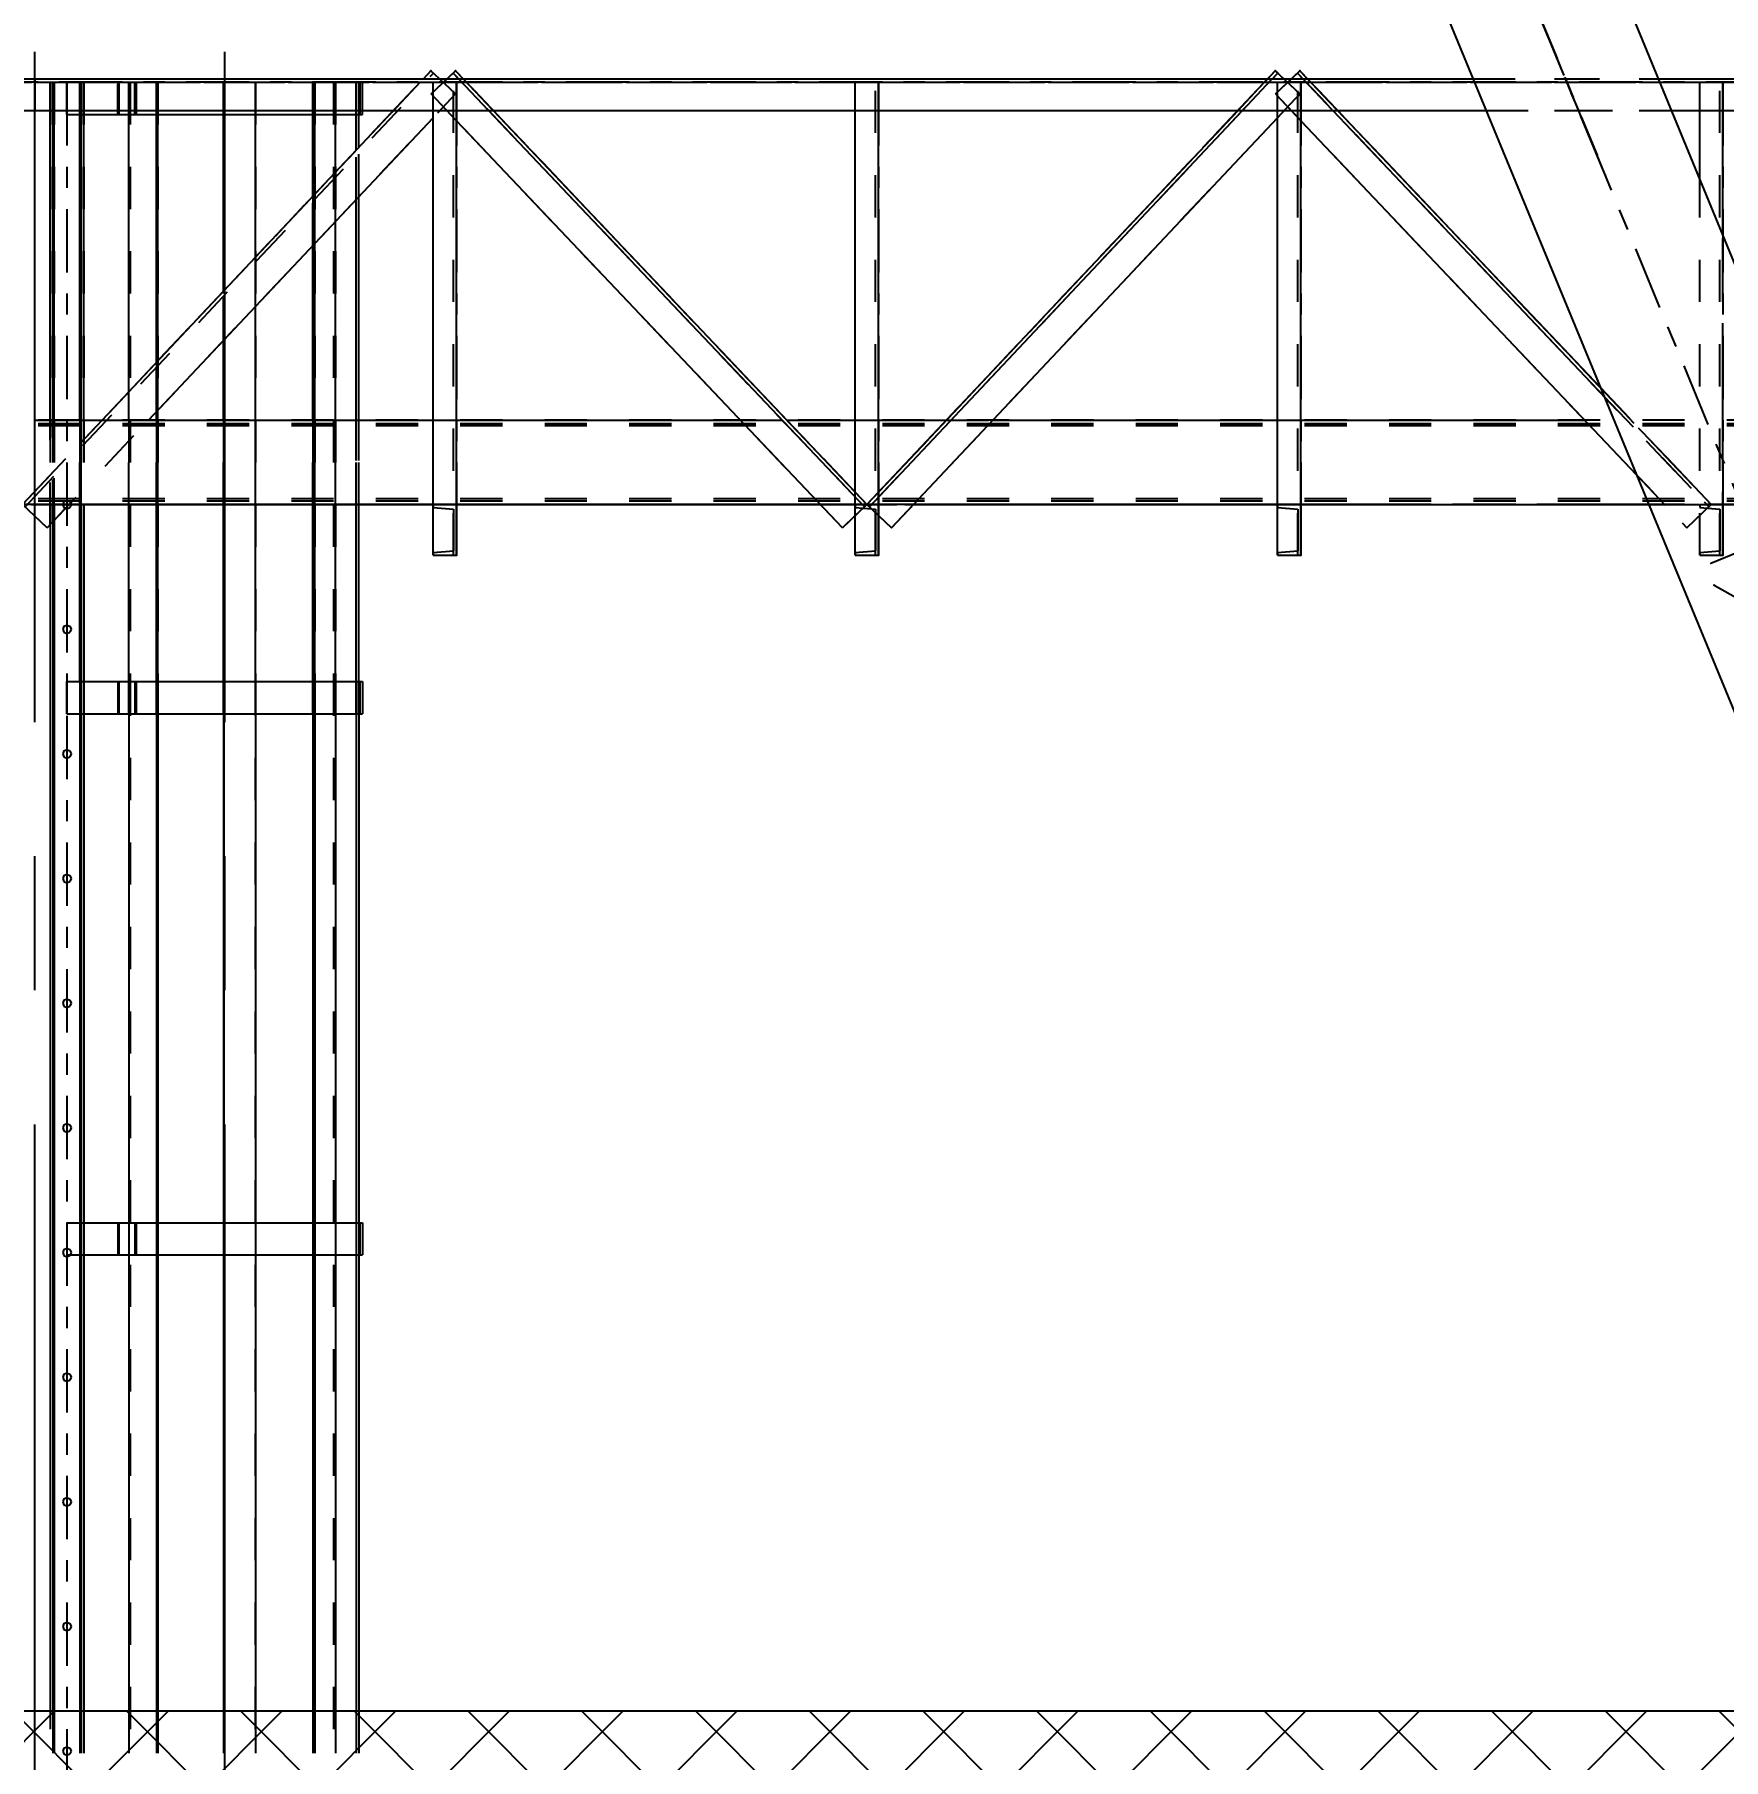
# Model space of a CAD drawing. Header units: millimetres. Extents: x 2368 to 8313, y 7493 to 11698.
# Drawn here: x 5216.6 to 5296.6, y 11214 to 11295.7 of the extents above; entities that cross this region are included whole.
import ezdxf

# ---------------------------------------------------------------- set-up
doc = ezdxf.new("R2010")
doc.units = ezdxf.units.MM
for name, pattern in [('CENTER', [50.8, 31.75, -6.35, 6.35, -6.35]), ('XKITLINE00', [0]), ('XKITLINE02', [4, 2, -2]), ('XKITLINE03', [6, 3, -1, 1, -1])]:
    doc.linetypes.add(name, pattern=pattern)
doc.styles.add('ROMANS', font='romans.shx')
doc.dimstyles.new('MD300', dxfattribs={"dimtxt": 2.5, "dimasz": 2.5, "dimexe": 1, "dimexo": 1, "dimgap": 0.5, "dimtad": 1, "dimdec": 1, "dimlfac": 50, "dimrnd": 0.5, "dimdsep": 46, "dimtxsty": 'ROMANS', "dimcen": 1, "dimclrd": 146, "dimclre": 146, "dimclrt": 30, "dimadec": 1, "dimazin": 2, "dimtfac": 1, "dimtdec": 1, "dimtmove": 0, "dimatfit": 1, "dimfxl": 1, "dimtolj": 1, "dimtzin": 0, "dimlwd": -1, "dimlwe": -1, "dimarcsym": 0})

# ---------------------------------------------------------------- blocks, each defined once
blk = doc.blocks.new('*D28')
at = {"color": 146, "transparency": 16777216}
for p, q in [((4264.129, 11249.201), (4264.129, 10991.038)), ((5216.588, 11054.98), (5216.588, 10991.038)), ((5214.088, 10992.038), (4266.629, 10992.038))]:
    blk.add_line(p, q, dxfattribs=at)
for points in [[(4266.629, 10992.455), (4266.629, 10991.621), (4264.129, 10992.038)], [(5214.088, 10992.455), (5214.088, 10991.621), (5216.588, 10992.038)]]:
    blk.add_solid(points, dxfattribs=at)
at = {"layer": 'Defpoints', "color": 0, "transparency": 16777216}
for p in [(4264.129, 11250.201), (5216.588, 11055.98), (4264.129, 10992.038)]:
    blk.add_point(p, dxfattribs=at)
at = {"color": 30, "transparency": 16777216, "insert": (4740.359, 10993.788), "char_height": 2.5, "attachment_point": 5, "style": 'ROMANS'}
blk.add_mtext('\\A1;47623', dxfattribs=at)
blk = doc.blocks.new('*D29')
at = {"color": 146, "transparency": 16777216}
for p, q in [((6169.047, 11249.197), (6169.047, 10991.038)), ((5216.588, 11053.98), (5216.588, 10991.038)), ((5219.088, 10992.038), (6166.547, 10992.038))]:
    blk.add_line(p, q, dxfattribs=at)
for points in [[(5219.088, 10992.455), (5219.088, 10991.621), (5216.588, 10992.038)], [(6166.547, 10992.455), (6166.547, 10991.621), (6169.047, 10992.038)]]:
    blk.add_solid(points, dxfattribs=at)
at = {"layer": 'Defpoints', "color": 0, "transparency": 16777216}
for p in [(6169.047, 11250.197), (5216.588, 11054.98), (6169.047, 10992.038)]:
    blk.add_point(p, dxfattribs=at)
at = {"color": 30, "transparency": 16777216, "insert": (5692.818, 10993.788), "char_height": 2.5, "attachment_point": 5, "style": 'ROMANS'}
blk.add_mtext('\\A1;47623', dxfattribs=at)
blk = doc.blocks.new('*D36')
at = {"color": 146, "transparency": 16777216}
for p, q in [((3888.588, 11276.272), (3888.588, 10979.265)), ((5216.588, 11054.98), (5216.588, 10979.265)), ((3891.088, 10980.265), (5214.088, 10980.265))]:
    blk.add_line(p, q, dxfattribs=at)
for points in [[(3891.088, 10980.681), (3891.088, 10979.848), (3888.588, 10980.265)], [(5214.088, 10980.681), (5214.088, 10979.848), (5216.588, 10980.265)]]:
    blk.add_solid(points, dxfattribs=at)
at = {"layer": 'Defpoints', "color": 0, "transparency": 16777216}
for p in [(3888.588, 11277.272), (5216.588, 11055.98), (5216.588, 10980.265)]:
    blk.add_point(p, dxfattribs=at)
at = {"color": 30, "transparency": 16777216, "insert": (4552.588, 10982.015), "char_height": 2.5, "attachment_point": 5, "style": 'ROMANS'}
blk.add_mtext('\\A1;66400', dxfattribs=at)
blk = doc.blocks.new('*D37')
at = {"color": 146, "transparency": 16777216}
for p, q in [((6544.584, 11276.27), (6544.584, 10979.265)), ((5216.588, 11053.98), (5216.588, 10979.265)), ((5219.088, 10980.265), (6542.084, 10980.265))]:
    blk.add_line(p, q, dxfattribs=at)
for points in [[(5219.088, 10980.681), (5219.088, 10979.848), (5216.588, 10980.265)], [(6542.084, 10980.681), (6542.084, 10979.848), (6544.584, 10980.265)]]:
    blk.add_solid(points, dxfattribs=at)
at = {"layer": 'Defpoints', "color": 0, "transparency": 16777216}
for p in [(6544.584, 11277.27), (5216.588, 11054.98), (6544.584, 10980.265)]:
    blk.add_point(p, dxfattribs=at)
at = {"color": 30, "transparency": 16777216, "insert": (5880.586, 10982.015), "char_height": 2.5, "attachment_point": 5, "style": 'ROMANS'}
blk.add_mtext('\\A1;66400', dxfattribs=at)
blk = doc.blocks.new('*D38')
at = {"color": 146, "transparency": 16777216}
for p, q in [((3888.584, 11276.27), (3888.584, 10968.162)), ((6544.588, 11276.271), (6544.588, 10968.162)), ((6542.088, 10969.162), (3891.084, 10969.162))]:
    blk.add_line(p, q, dxfattribs=at)
for points in [[(3891.084, 10969.579), (3891.084, 10968.745), (3888.584, 10969.162)], [(6542.088, 10969.579), (6542.088, 10968.745), (6544.588, 10969.162)]]:
    blk.add_solid(points, dxfattribs=at)
at = {"layer": 'Defpoints', "color": 0, "transparency": 16777216}
for p in [(3888.584, 11277.27), (6544.588, 11277.271), (3888.584, 10969.162)]:
    blk.add_point(p, dxfattribs=at)
at = {"color": 30, "transparency": 16777216, "insert": (5216.586, 10970.912), "char_height": 2.5, "attachment_point": 5, "style": 'ROMANS'}
blk.add_mtext('\\A1;132800', dxfattribs=at)

msp = doc.modelspace()

# ---------------------------------------------------------------- hatches: boundary and pattern name
h = msp.add_hatch()
h.set_pattern_fill('ANSI37', color=1, scale=1.2, style=0)
h.set_pattern_definition([(45, (2834.9725, 7335.82), (-2.6940768, 2.6940768), []), (135, (2834.9725, 7335.82), (-2.6940768, -2.6940768), [])])
h.paths.add_polyline_path([(5346.5882, 11056.2805), (5346.5882, 11216.2805), (5086.5882, 11216.2805), (5086.5882, 11056.2805)])

# ---------------------------------------------------------------- linework, layer by layer
at = {"color": 6, "linetype": 'CENTER'}
for p, q in [((5216.5882, 10907.5139), (5216.5882, 11508.9854)), ((5225.5882, 10907.5139), (5225.5882, 11495.735))]:
    msp.add_line(p, q, dxfattribs=at)
at = {"color": 8, "linetype": 'XKITLINE03'}
for p, q in [((5380.5882, 11072.0118), (5216.5882, 11469.2205)), ((5380.5882, 11072.0118), (5216.5882, 11469.2205)), ((5290.9807, 11289.0414), (5231.8031, 11432.37)), ((5285.2717, 11302.8688), (5290.5969, 11289.9711)), ((5290.5659, 11290.0462), (5286.9489, 11298.8065)), ((5290.5969, 11289.9711), (5290.5659, 11290.0462)), ((5297.652, 11271.3115), (5295.9882, 11270.6245)), ((5297.652, 11271.3115), (5295.9882, 11270.6245)), ((5295.9882, 11270.6245), (5295.9882, 11270.6245)), ((5295.9882, 11270.6245), (5295.9882, 11270.6245)), ((5296.1388, 11269.6048), (5298.9983, 11267.9983)), ((5296.1388, 11269.6048), (5298.9983, 11267.9983))]:
    msp.add_line(p, q, dxfattribs=at)
at = {"color": 8, "linetype": 'XKITLINE00'}
for p, q in [((5231.0412, 11444.848), (5297.7313, 11283.3241)), ((5223.5315, 11441.7713), (5316.6324, 11216.2805))]:
    msp.add_line(p, q, dxfattribs=at)
at = {"color": 3, "linetype": 'XKITLINE02'}
for p, q in [((5134.4319, 11293.4162), (5298.7444, 11293.4162)), ((5216.1256, 11273.3065), (5235.473, 11293.8547)), ((5216.5882, 11293.5862), (5298.7445, 11293.5862)), ((5216.5882, 11293.5862), (5216.5882, 11292.0862)), ((5216.5882, 11292.0862), (5216.5882, 11293.5862)), ((5216.5882, 11293.4162), (5298.7445, 11293.4162)), ((5216.5882, 11293.4162), (5216.5882, 11292.0862)), ((5217.3122, 11293.4162), (5218.9122, 11293.4162)), ((5217.3122, 11293.4162), (5217.3122, 11090.4162)), ((5217.3122, 11292.0862), (5217.3122, 11293.4162)), ((5217.3122, 11293.4162), (5218.9122, 11293.4162)), ((5217.3122, 11293.4162), (5217.3122, 11090.4162)), ((5217.4362, 11292.0862), (5217.4362, 11293.4162)), ((5217.4362, 11293.4162), (5217.4362, 11090.4162)), ((5217.4986, 11292.0862), (5217.4986, 11293.4162)), ((5217.4986, 11293.4162), (5217.4986, 11090.4162)), ((5218.1122, 11293.4162), (5232.1122, 11293.4162)), ((5218.1122, 11291.8922), (5218.1122, 11293.4162)), ((5218.1122, 11293.4162), (5218.1122, 11291.8922)), ((5218.1122, 11293.4162), (5218.1122, 11291.8922)), ((5218.7258, 11291.8922), (5218.7258, 11293.4162)), ((5218.7258, 11293.4162), (5218.7258, 11090.4162)), ((5218.7882, 11292.0862), (5218.7882, 11293.4162)), ((5218.7882, 11293.4162), (5218.7882, 11090.4162)), ((5218.9122, 11292.0862), (5218.9122, 11293.4162)), ((5218.9122, 11293.4162), (5218.9122, 11090.4162)), ((5219.7753, 11277.4162), (5235.0004, 11293.5862)), ((5220.5229, 11292.0862), (5220.5229, 11293.4162)), ((5220.5229, 11293.4162), (5220.5229, 11291.8922)), ((5220.5627, 11293.4162), (5220.5627, 11291.8922)), ((5220.5627, 11293.4162), (5220.5627, 11291.8922)), ((5221.0364, 11293.4162), (5222.4193, 11293.4162)), ((5221.0364, 11291.8922), (5221.0364, 11293.4162)), ((5221.0364, 11293.4162), (5221.0364, 11135.3742)), ((5221.0364, 11293.4162), (5222.4193, 11293.4162)), ((5221.0994, 11293.4162), (5221.0994, 11135.3742)), ((5221.0994, 11293.4162), (5221.0994, 11135.3742)), ((5221.3244, 11292.0862), (5221.3244, 11293.4162)), ((5221.3244, 11293.4162), (5221.3244, 11291.8922)), ((5221.3908, 11293.4162), (5221.3908, 11291.8922)), ((5221.3908, 11293.4162), (5221.3908, 11291.8922)), ((5222.3563, 11291.8922), (5222.3563, 11293.4162)), ((5222.3563, 11293.4162), (5222.3563, 11135.3742)), ((5222.4193, 11291.8922), (5222.4193, 11293.4162)), ((5222.4193, 11293.4162), (5222.4193, 11135.3742)), ((5225.5262, 11293.4162), (5227.0489, 11293.4162)), ((5225.5262, 11291.8922), (5225.5262, 11293.4162)), ((5225.5262, 11293.4162), (5225.5262, 11135.3742)), ((5225.5262, 11293.4162), (5227.0489, 11293.4162)), ((5225.548, 11291.8922), (5225.548, 11293.4162)), ((5225.548, 11293.4162), (5225.548, 11135.3742)), ((5227.027, 11293.4162), (5227.027, 11135.3742)), ((5227.027, 11293.4162), (5227.027, 11135.3742)), ((5227.0489, 11291.8922), (5227.0489, 11293.4162)), ((5227.0489, 11293.4162), (5227.0489, 11135.3742)), ((5229.7592, 11293.4162), (5230.8353, 11293.4162)), ((5229.7592, 11291.8922), (5229.7592, 11293.4162)), ((5229.7592, 11293.4162), (5229.7592, 11135.3742)), ((5229.7592, 11293.4162), (5230.8353, 11293.4162)), ((5229.8557, 11291.8922), (5229.8557, 11293.4162)), ((5229.8557, 11293.4162), (5229.8557, 11135.3742)), ((5230.7388, 11293.4162), (5230.7388, 11135.3742)), ((5230.7388, 11293.4162), (5230.7388, 11135.3742)), ((5230.8353, 11291.8922), (5230.8353, 11293.4162)), ((5230.8353, 11293.4162), (5230.8353, 11135.3742)), ((5231.8178, 11293.4162), (5231.9438, 11293.4162)), ((5231.8178, 11263.5102), (5231.8178, 11293.4162)), ((5231.8178, 11291.8922), (5231.8178, 11293.4162)), ((5231.9438, 11263.5102), (5231.9438, 11293.4162)), ((5231.9438, 11291.8922), (5231.9438, 11293.4162)), ((5231.9862, 11293.4162), (5231.9862, 11291.8922)), ((5232.1122, 11292.0862), (5232.1122, 11293.4162)), ((5235.3582, 11292.8657), (5236.118, 11293.5862)), ((5235.3583, 11292.8657), (5236.5192, 11293.9667)), ((5235.4591, 11293.4162), (5236.5591, 11293.4162)), ((5235.4592, 11271.0162), (5235.4591, 11293.4162)), ((5235.4591, 11292.0862), (5235.4591, 11293.4162)), ((5235.4591, 11293.4162), (5236.5591, 11293.4162)), ((5236.5214, 11292.8676), (5235.7582, 11293.5862)), ((5255.893, 11273.3061), (5236.4031, 11293.8566)), ((5236.4031, 11293.8566), (5236.4031, 11293.8566)), ((5236.4192, 11271.0162), (5236.4191, 11293.4162)), ((5236.4191, 11271.0162), (5236.4191, 11293.4162)), ((5256.0091, 11273.4162), (5236.5192, 11293.9667)), ((5238.3026, 11292.0862), (5236.5192, 11293.9667)), ((5236.5592, 11271.0162), (5236.5591, 11293.4162)), ((5236.5591, 11292.0862), (5236.5591, 11293.4162)), ((5238.0821, 11292.0862), (5236.6595, 11293.5862)), ((5236.88, 11293.5862), (5238.3026, 11292.0862)), ((5255.4591, 11292.0862), (5255.4591, 11293.4162)), ((5255.4591, 11293.4162), (5256.5591, 11293.4162)), ((5255.4591, 11293.4162), (5256.5592, 11293.4162)), ((5255.4592, 11271.0162), (5255.4592, 11293.4162)), ((5256.0091, 11273.4162), (5275.3565, 11293.9644)), ((5256.1256, 11273.3065), (5275.473, 11293.8547)), ((5256.4191, 11271.0162), (5256.4191, 11293.4162)), ((5256.4192, 11271.0162), (5256.4192, 11293.4162)), ((5256.5591, 11292.0862), (5256.5591, 11293.4162)), ((5256.5592, 11271.0162), (5256.5592, 11293.4162)), ((5273.588, 11292.0862), (5275.0004, 11293.5862)), ((5273.8078, 11292.0862), (5275.2201, 11293.5862)), ((5275.3565, 11293.9644), (5275.473, 11293.8547)), ((5275.3565, 11293.9644), (5275.3565, 11293.9644)), ((5275.3565, 11293.9644), (5276.5214, 11292.8676)), ((5275.3582, 11292.8657), (5276.118, 11293.5862)), ((5275.3583, 11292.8657), (5276.5192, 11293.9667)), ((5275.4591, 11292.0862), (5275.4591, 11293.4162)), ((5275.4591, 11293.4162), (5276.5591, 11293.4162)), ((5275.4591, 11293.4162), (5276.5592, 11293.4162)), ((5275.4592, 11271.0162), (5275.4592, 11293.4162)), ((5275.473, 11293.8547), (5275.473, 11293.8547)), ((5275.7581, 11293.5862), (5276.5214, 11292.8676)), ((5276.4031, 11293.8566), (5295.893, 11273.3061)), ((5276.4191, 11271.0162), (5276.4191, 11293.4162)), ((5276.4192, 11271.0162), (5276.4192, 11293.4162)), ((5276.5192, 11293.9667), (5296.0091, 11273.4162)), ((5276.5591, 11292.0862), (5276.5591, 11293.4162)), ((5276.5592, 11271.0162), (5276.5592, 11293.4162)), ((5276.6595, 11293.5862), (5278.0821, 11292.0862)), ((5276.88, 11293.5862), (5278.3026, 11292.0862)), ((5284.7143, 11293.5862), (5293.4942, 11293.5862)), ((5295.4591, 11293.4162), (5296.5592, 11293.4162)), ((5295.4591, 11292.0862), (5295.4591, 11293.4162)), ((5295.4591, 11293.4162), (5296.5591, 11293.4162)), ((5295.4592, 11271.0162), (5295.4592, 11293.4162)), ((5296.4191, 11271.0162), (5296.4191, 11293.4162)), ((5296.4192, 11271.0162), (5296.4192, 11293.4162)), ((5296.5591, 11292.0862), (5296.5591, 11293.4162)), ((5296.5592, 11271.0162), (5296.5592, 11293.4162)), ((5221.973, 11277.4162), (5236.5214, 11292.8676)), ((5236.5591, 11291.5995), (5235.3582, 11292.8657)), ((5254.8482, 11272.3152), (5235.3583, 11292.8657)), ((5257.174, 11272.3194), (5276.5214, 11292.8676)), ((5275.3582, 11292.8657), (5276.5591, 11291.5995)), ((5275.3583, 11292.8657), (5294.8482, 11272.3152)), ((5275.4591, 11291.7394), (5276.5214, 11292.8676)), ((5216.5882, 11292.0862), (5298.7445, 11292.0862)), ((5218.1122, 11291.8922), (5220.5029, 11291.8922)), ((5220.5029, 11291.8922), (5220.6116, 11291.8922)), ((5220.5627, 11291.8922), (5223.1116, 11291.8922)), ((5225.545, 11291.8922), (5226.0422, 11291.8922)), ((5229.8429, 11291.8922), (5230.2833, 11291.8922)), ((5230.7685, 11291.8922), (5230.8792, 11291.8922)), ((5285.3336, 11292.0862), (5294.1136, 11292.0862)), ((5231.8178, 11287.8721), (5231.8178, 11290.2061)), ((5231.9438, 11288.0059), (5231.9438, 11290.3399)), ((5230.8353, 11286.8286), (5230.8353, 11289.1626)), ((5295.4591, 11271.0162), (5295.4591, 11288.8273)), ((5229.7592, 11285.6857), (5229.7592, 11288.0197)), ((5229.8557, 11285.7882), (5229.8557, 11288.1222)), ((5296.5591, 11271.0162), (5296.5591, 11286.1631)), ((5227.0489, 11282.8072), (5227.0489, 11285.1412)), ((5225.5262, 11281.1899), (5225.5262, 11283.5239)), ((5225.548, 11281.2132), (5225.548, 11283.5472)), ((5222.4193, 11277.8902), (5222.4193, 11280.2242)), ((5222.3563, 11277.8233), (5222.3563, 11280.1573)), ((5221.0364, 11273.4162), (5221.0364, 11278.7555)), ((5290.7545, 11278.9568), (5296.0091, 11273.4162)), ((5290.9245, 11278.545), (5295.893, 11273.3061)), ((5298.7443, 11277.4162), (5134.4319, 11277.4162)), ((5298.7443, 11277.2462), (5134.4319, 11277.2462)), ((5298.7443, 11277.1398), (5134.4319, 11277.1398)), ((5298.7443, 11277.4162), (5134.432, 11277.4162)), ((5298.7443, 11277.2462), (5134.432, 11277.2462)), ((5298.7443, 11277.1398), (5134.432, 11277.1398)), ((5216.0091, 11273.4162), (5219.7753, 11277.4162)), ((5217.174, 11272.3194), (5221.9729, 11277.4162)), ((5217.3122, 11272.4661), (5217.3122, 11277.4162)), ((5217.4362, 11272.5978), (5217.4362, 11277.4162)), ((5217.4986, 11272.6641), (5217.4986, 11277.4162)), ((5218.7258, 11273.4162), (5218.7258, 11277.4162)), ((5218.7882, 11273.4162), (5218.7882, 11277.4162)), ((5218.9122, 11277.4162), (5218.9122, 11273.4162)), ((5222.3563, 11273.4162), (5222.3563, 11277.4162)), ((5222.4193, 11273.4162), (5222.4193, 11277.4162)), ((5225.5262, 11273.4162), (5225.5262, 11277.4162)), ((5225.548, 11273.4162), (5225.548, 11277.4162)), ((5227.0489, 11273.4162), (5227.0489, 11277.4162)), ((5229.7592, 11273.4162), (5229.7592, 11277.4162)), ((5229.8557, 11273.4162), (5229.8557, 11277.4162)), ((5230.8353, 11273.4162), (5230.8353, 11277.4162)), ((5231.8178, 11273.4162), (5231.8178, 11277.4162)), ((5231.9438, 11273.4162), (5231.9438, 11277.4162)), ((5235.4591, 11277.4162), (5236.5591, 11277.4162)), ((5250.0105, 11277.4162), (5252.2156, 11277.4162)), ((5255.4591, 11277.4162), (5256.5591, 11277.4162)), ((5259.7753, 11277.4162), (5261.9729, 11277.4162)), ((5275.4591, 11277.4162), (5276.5591, 11277.4162)), ((5292.4547, 11274.839), (5294.8482, 11272.3152)), ((5298.7443, 11273.6926), (5134.4319, 11273.6926)), ((5298.7443, 11273.6926), (5134.432, 11273.6926)), ((5255.4591, 11273.7636), (5255.4591, 11273.9961)), ((5256.5591, 11273.7669), (5256.5591, 11274.0003)), ((5298.7443, 11273.5862), (5134.4319, 11273.5862)), ((5298.7443, 11273.4162), (5134.4319, 11273.4162)), ((5298.7443, 11273.5862), (5134.432, 11273.5862)), ((5276.5591, 11273.4162), (5134.432, 11273.4162)), ((5217.174, 11272.3194), (5216.0091, 11273.4162)), ((5217.9707, 11273.5576), (5217.9122, 11273.4162)), ((5217.9707, 11273.5576), (5217.9122, 11273.4162)), ((5217.9122, 11273.4162), (5217.9707, 11273.2748)), ((5217.9122, 11273.4162), (5217.9707, 11273.2748)), ((5217.9707, 11273.5576), (5218.1122, 11273.6162)), ((5217.9707, 11273.5576), (5218.1122, 11273.6162)), ((5217.9707, 11273.2748), (5218.1122, 11273.2162)), ((5217.9707, 11273.2748), (5218.1122, 11273.2162)), ((5218.1122, 11273.6162), (5218.2536, 11273.5576)), ((5218.1122, 11273.6162), (5218.2536, 11273.5576)), ((5218.1122, 11273.2162), (5218.2536, 11273.2748)), ((5218.1122, 11273.2162), (5218.2536, 11273.2748)), ((5218.2536, 11273.5576), (5218.3122, 11273.4162)), ((5218.2536, 11273.5576), (5218.3122, 11273.4162)), ((5218.3122, 11273.4162), (5218.2536, 11273.2748)), ((5218.3122, 11273.4162), (5218.2536, 11273.2748)), ((5235.4591, 11273.4162), (5236.5591, 11273.4162)), ((5235.4591, 11273.4162), (5235.4591, 11273.2802)), ((5235.4591, 11273.4162), (5236.5591, 11273.4162)), ((5235.4591, 11273.4162), (5235.4591, 11273.2802)), ((5235.4591, 11273.2802), (5236.4191, 11273.2034)), ((5235.4591, 11273.2802), (5235.4591, 11273.2802)), ((5235.4591, 11273.2802), (5236.4191, 11273.2034)), ((5236.4191, 11273.2034), (5236.4191, 11271.229)), ((5236.4191, 11273.2034), (5236.4191, 11273.2034)), ((5236.4191, 11273.2034), (5236.4191, 11271.229)), ((5236.5591, 11273.4162), (5236.5591, 11271.0162)), ((5236.5591, 11273.4162), (5236.5591, 11271.0162)), ((5253.804, 11273.4162), (5258.2067, 11273.4162)), ((5254.8482, 11272.3152), (5256.0091, 11273.4162)), ((5255.4591, 11273.4162), (5255.4591, 11273.2802)), ((5255.4591, 11273.4162), (5256.5591, 11273.4162)), ((5255.4591, 11273.4162), (5255.4591, 11273.2802)), ((5255.4591, 11272.8946), (5255.893, 11273.3061)), ((5255.4591, 11273.2802), (5256.4191, 11273.2034)), ((5255.4591, 11273.2802), (5255.4591, 11273.2802)), ((5255.4591, 11273.2802), (5256.4191, 11273.2034)), ((5255.893, 11273.3061), (5255.893, 11273.3061)), ((5256.0091, 11273.4162), (5257.174, 11272.3194)), ((5256.0091, 11273.4162), (5256.0091, 11273.4162)), ((5256.1256, 11273.3065), (5256.5591, 11272.8983)), ((5256.4191, 11273.2034), (5256.4191, 11271.229)), ((5256.4191, 11273.2034), (5256.4191, 11273.2034)), ((5256.4191, 11273.2034), (5256.4191, 11271.229)), ((5256.5591, 11273.4162), (5256.5591, 11271.0162)), ((5256.5591, 11273.4162), (5256.5591, 11271.0162)), ((5275.4591, 11273.4162), (5276.5591, 11273.4162)), ((5275.4591, 11273.4162), (5275.4591, 11273.2802)), ((5275.4591, 11273.4162), (5276.5591, 11273.4162)), ((5275.4591, 11273.4162), (5275.4591, 11273.2802)), ((5275.4591, 11273.2802), (5276.4191, 11273.2034)), ((5275.4591, 11273.2802), (5275.4591, 11273.2802)), ((5275.4591, 11273.2802), (5276.4191, 11273.2034)), ((5276.4191, 11273.2034), (5276.4191, 11271.229)), ((5276.4191, 11273.2034), (5276.4191, 11273.2034)), ((5276.4191, 11273.2034), (5276.4191, 11271.229)), ((5276.5591, 11273.4162), (5276.5591, 11271.0162)), ((5276.5591, 11273.4162), (5276.5591, 11271.0162)), ((5293.0421, 11273.4162), (5298.7443, 11273.4162)), ((5294.8482, 11272.3152), (5296.0091, 11273.4162)), ((5294.8482, 11272.3152), (5296.0091, 11273.4162)), ((5295.4591, 11273.4162), (5295.4591, 11273.2802)), ((5295.4591, 11273.4162), (5296.5591, 11273.4162)), ((5295.4591, 11273.4162), (5295.4591, 11273.2802)), ((5295.4591, 11273.2802), (5296.4191, 11273.2034)), ((5295.4591, 11273.2802), (5295.4591, 11273.2802)), ((5295.4591, 11273.2802), (5296.4191, 11273.2034)), ((5296.4191, 11273.2034), (5296.4191, 11271.229)), ((5296.4191, 11273.2034), (5296.4191, 11273.2034)), ((5296.4191, 11273.2034), (5296.4191, 11271.229)), ((5296.5591, 11273.4162), (5296.5591, 11271.0162)), ((5296.5591, 11273.4162), (5296.5591, 11271.0162)), ((5235.4591, 11271.1522), (5236.4191, 11271.229)), ((5235.4591, 11271.1522), (5236.4191, 11271.229)), ((5236.4191, 11271.229), (5236.4191, 11271.229)), ((5255.4591, 11271.1522), (5256.4191, 11271.229)), ((5255.4591, 11271.1522), (5256.4191, 11271.229)), ((5256.4191, 11271.229), (5256.4191, 11271.229)), ((5275.4591, 11271.1522), (5276.4191, 11271.229)), ((5275.4591, 11271.1522), (5276.4191, 11271.229)), ((5276.4191, 11271.229), (5276.4191, 11271.229)), ((5295.4591, 11271.1522), (5296.4191, 11271.229)), ((5295.4591, 11271.1522), (5296.4191, 11271.229)), ((5296.4191, 11271.229), (5296.4191, 11271.229)), ((5235.4591, 11271.1522), (5235.4591, 11271.0162)), ((5235.4591, 11271.1522), (5235.4591, 11271.1522)), ((5235.4591, 11271.1522), (5235.4591, 11271.0162)), ((5235.4591, 11271.0162), (5236.5592, 11271.0162)), ((5235.4591, 11271.0162), (5236.5591, 11271.0162)), ((5255.4591, 11271.1522), (5255.4591, 11271.0162)), ((5255.4591, 11271.1522), (5255.4591, 11271.1522)), ((5255.4591, 11271.1522), (5255.4591, 11271.0162)), ((5255.4591, 11271.0162), (5256.5592, 11271.0162)), ((5255.4591, 11271.0162), (5256.5591, 11271.0162)), ((5275.4591, 11271.1522), (5275.4591, 11271.0162)), ((5275.4591, 11271.1522), (5275.4591, 11271.1522)), ((5275.4591, 11271.1522), (5275.4591, 11271.0162)), ((5275.4591, 11271.0162), (5276.5592, 11271.0162)), ((5275.4591, 11271.0162), (5276.5591, 11271.0162)), ((5295.4591, 11271.1522), (5295.4591, 11271.0162)), ((5295.4591, 11271.1522), (5295.4591, 11271.1522)), ((5295.4591, 11271.1522), (5295.4591, 11271.0162)), ((5295.4591, 11271.0162), (5296.5592, 11271.0162)), ((5295.4591, 11271.0162), (5296.5591, 11271.0162)), ((5295.4591, 11271.0162), (5296.5591, 11271.0162)), ((5217.9707, 11267.6544), (5217.9122, 11267.513)), ((5217.9707, 11267.6544), (5217.9122, 11267.513)), ((5217.9122, 11267.513), (5217.9707, 11267.3716)), ((5217.9122, 11267.513), (5217.9707, 11267.3716)), ((5217.9707, 11267.6544), (5218.1122, 11267.713)), ((5217.9707, 11267.6544), (5218.1122, 11267.713)), ((5217.9707, 11267.3716), (5218.1122, 11267.313)), ((5217.9707, 11267.3716), (5218.1122, 11267.313)), ((5218.1122, 11267.713), (5218.2536, 11267.6544)), ((5218.1122, 11267.713), (5218.2536, 11267.6544)), ((5218.1122, 11267.313), (5218.2536, 11267.3716)), ((5218.1122, 11267.313), (5218.2536, 11267.3716)), ((5218.2536, 11267.6544), (5218.3122, 11267.513)), ((5218.2536, 11267.6544), (5218.3122, 11267.513)), ((5218.3122, 11267.513), (5218.2536, 11267.3716)), ((5218.3122, 11267.513), (5218.2536, 11267.3716)), ((5218.1122, 11265.0342), (5218.9122, 11265.0342)), ((5218.1122, 11265.0342), (5218.1122, 11263.5102)), ((5218.1122, 11265.0342), (5218.1122, 11263.5102)), ((5218.7258, 11265.0342), (5218.7258, 11263.5102)), ((5220.5229, 11265.0342), (5220.5229, 11265.0342)), ((5220.5229, 11265.0342), (5220.5627, 11265.0342)), ((5220.5229, 11265.0342), (5220.5393, 11265.0342)), ((5220.5229, 11265.0342), (5220.5229, 11263.5102)), ((5220.5627, 11265.0342), (5220.6116, 11265.0342)), ((5220.5627, 11265.0342), (5220.5627, 11263.5102)), ((5220.5627, 11265.0342), (5220.5627, 11263.5102)), ((5221.0364, 11263.5102), (5221.0364, 11265.0342)), ((5221.3077, 11265.0342), (5221.3077, 11265.0342)), ((5221.3077, 11265.0342), (5221.3244, 11265.0342)), ((5221.3077, 11265.0342), (5221.3417, 11265.0342)), ((5221.3244, 11265.0342), (5221.3417, 11265.0342)), ((5221.3244, 11265.0342), (5221.3244, 11263.5102)), ((5221.3726, 11265.0342), (5221.3908, 11265.0342)), ((5221.3908, 11265.0342), (5221.4095, 11265.0342)), ((5221.3908, 11265.0342), (5221.3908, 11263.5102)), ((5221.3908, 11265.0342), (5221.3908, 11263.5102)), ((5222.3563, 11263.5102), (5222.3563, 11265.0342)), ((5222.4193, 11263.5102), (5222.4193, 11265.0342)), ((5224.0764, 11265.0342), (5224.0951, 11265.0342)), ((5225.0674, 11265.0342), (5225.0682, 11265.0342)), ((5225.5262, 11263.5102), (5225.5262, 11265.0342)), ((5225.548, 11263.5102), (5225.548, 11265.0342)), ((5227.0489, 11263.5102), (5227.0489, 11265.0342)), ((5229.7592, 11263.5102), (5229.7592, 11265.0342)), ((5229.8557, 11263.5102), (5229.8557, 11265.0342)), ((5230.8353, 11263.5102), (5230.8353, 11265.0342)), ((5231.8178, 11265.0342), (5231.8178, 11263.5102)), ((5231.9438, 11265.0342), (5231.9438, 11263.5102)), ((5231.9862, 11265.0342), (5231.9862, 11263.5102)), ((5218.1122, 11263.5102), (5218.9122, 11263.5102)), ((5220.5029, 11263.5102), (5220.6116, 11263.5102)), ((5220.6116, 11263.5102), (5222.2508, 11263.5102)), ((5224.0951, 11263.5102), (5225.548, 11263.5102)), ((5225.548, 11263.5102), (5226.0422, 11263.5102)), ((5229.8557, 11263.5102), (5230.2833, 11263.5102)), ((5230.7685, 11263.5102), (5230.8792, 11263.5102)), ((5217.9707, 11261.7512), (5217.9122, 11261.6098)), ((5217.9707, 11261.7512), (5217.9122, 11261.6098)), ((5217.9122, 11261.6098), (5217.9707, 11261.4683)), ((5217.9122, 11261.6098), (5217.9707, 11261.4683)), ((5217.9707, 11261.7512), (5218.1122, 11261.8098)), ((5217.9707, 11261.7512), (5218.1122, 11261.8098)), ((5217.9707, 11261.4683), (5218.1122, 11261.4098)), ((5217.9707, 11261.4683), (5218.1122, 11261.4098)), ((5218.1122, 11261.8098), (5218.2536, 11261.7512)), ((5218.1122, 11261.8098), (5218.2536, 11261.7512)), ((5218.1122, 11261.4098), (5218.2536, 11261.4683)), ((5218.1122, 11261.4098), (5218.2536, 11261.4683)), ((5218.2536, 11261.7512), (5218.3122, 11261.6098)), ((5218.2536, 11261.7512), (5218.3122, 11261.6098)), ((5218.3122, 11261.6098), (5218.2536, 11261.4683)), ((5218.3122, 11261.6098), (5218.2536, 11261.4683)), ((5217.9707, 11255.848), (5217.9122, 11255.7065)), ((5217.9707, 11255.848), (5217.9122, 11255.7065)), ((5217.9122, 11255.7065), (5217.9707, 11255.5651)), ((5217.9122, 11255.7065), (5217.9707, 11255.5651)), ((5217.9707, 11255.848), (5218.1122, 11255.9065)), ((5217.9707, 11255.848), (5218.1122, 11255.9065)), ((5218.1122, 11255.9065), (5218.2536, 11255.848)), ((5218.1122, 11255.9065), (5218.2536, 11255.848)), ((5218.2536, 11255.848), (5218.3122, 11255.7065)), ((5218.2536, 11255.848), (5218.3122, 11255.7065)), ((5218.3122, 11255.7065), (5218.2536, 11255.5651)), ((5218.3122, 11255.7065), (5218.2536, 11255.5651)), ((5217.9707, 11255.5651), (5218.1122, 11255.5065)), ((5217.9707, 11255.5651), (5218.1122, 11255.5065)), ((5218.1122, 11255.5065), (5218.2536, 11255.5651)), ((5218.1122, 11255.5065), (5218.2536, 11255.5651)), ((5217.9707, 11249.9447), (5218.1122, 11250.0033)), ((5217.9707, 11249.9447), (5218.1122, 11250.0033)), ((5218.1122, 11250.0033), (5218.2536, 11249.9447)), ((5218.1122, 11250.0033), (5218.2536, 11249.9447)), ((5217.9707, 11249.9447), (5217.9122, 11249.8033)), ((5217.9707, 11249.9447), (5217.9122, 11249.8033)), ((5217.9122, 11249.8033), (5217.9707, 11249.6619)), ((5217.9122, 11249.8033), (5217.9707, 11249.6619)), ((5217.9707, 11249.6619), (5218.1122, 11249.6033)), ((5217.9707, 11249.6619), (5218.1122, 11249.6033)), ((5218.1122, 11249.6033), (5218.2536, 11249.6619)), ((5218.1122, 11249.6033), (5218.2536, 11249.6619)), ((5218.2536, 11249.9447), (5218.3122, 11249.8033)), ((5218.2536, 11249.9447), (5218.3122, 11249.8033)), ((5218.3122, 11249.8033), (5218.2536, 11249.6619)), ((5218.3122, 11249.8033), (5218.2536, 11249.6619)), ((5217.9707, 11244.0415), (5217.9122, 11243.9001)), ((5217.9707, 11244.0415), (5217.9122, 11243.9001)), ((5217.9122, 11243.9001), (5217.9707, 11243.7587)), ((5217.9122, 11243.9001), (5217.9707, 11243.7587)), ((5217.9707, 11244.0415), (5218.1122, 11244.1001)), ((5217.9707, 11244.0415), (5218.1122, 11244.1001)), ((5217.9707, 11243.7587), (5218.1122, 11243.7001)), ((5217.9707, 11243.7587), (5218.1122, 11243.7001)), ((5218.1122, 11244.1001), (5218.2536, 11244.0415)), ((5218.1122, 11244.1001), (5218.2536, 11244.0415)), ((5218.1122, 11243.7001), (5218.2536, 11243.7587)), ((5218.1122, 11243.7001), (5218.2536, 11243.7587)), ((5218.2536, 11244.0415), (5218.3122, 11243.9001)), ((5218.2536, 11244.0415), (5218.3122, 11243.9001)), ((5218.3122, 11243.9001), (5218.2536, 11243.7587)), ((5218.3122, 11243.9001), (5218.2536, 11243.7587)), ((5218.1122, 11239.407), (5218.9122, 11239.407)), ((5218.1122, 11239.407), (5218.1122, 11237.883)), ((5218.1122, 11239.407), (5218.1122, 11237.883)), ((5218.7258, 11239.407), (5218.7258, 11237.883)), ((5220.5229, 11239.407), (5220.5229, 11239.407)), ((5220.5229, 11239.407), (5220.5627, 11239.407)), ((5220.5229, 11239.407), (5220.5393, 11239.407)), ((5220.5229, 11239.407), (5220.5229, 11237.883)), ((5220.5627, 11239.407), (5220.6116, 11239.407)), ((5220.5627, 11239.407), (5220.5627, 11237.883)), ((5220.5627, 11239.407), (5220.5627, 11237.883)), ((5221.0364, 11239.407), (5221.0364, 11237.883)), ((5221.3077, 11239.407), (5221.3077, 11239.407)), ((5221.3077, 11239.407), (5221.3244, 11239.407)), ((5221.3077, 11239.407), (5221.3417, 11239.407)), ((5221.3244, 11239.407), (5221.3417, 11239.407)), ((5221.3244, 11239.407), (5221.3244, 11237.883)), ((5221.3726, 11239.407), (5221.3908, 11239.407)), ((5221.3908, 11239.407), (5221.4095, 11239.407)), ((5221.3908, 11239.407), (5221.3908, 11237.883)), ((5221.3908, 11239.407), (5221.3908, 11237.883)), ((5222.3563, 11239.407), (5222.3563, 11237.883)), ((5222.4193, 11239.407), (5222.4193, 11237.883)), ((5224.0764, 11239.407), (5224.0951, 11239.407)), ((5225.0674, 11239.407), (5225.0682, 11239.407)), ((5225.5262, 11239.407), (5225.5262, 11237.883)), ((5225.548, 11239.407), (5225.548, 11237.883)), ((5227.0489, 11239.407), (5227.0489, 11237.883)), ((5229.7592, 11239.407), (5229.7592, 11237.883)), ((5229.8557, 11239.407), (5229.8557, 11237.883)), ((5230.8353, 11239.407), (5230.8353, 11237.883)), ((5231.8178, 11239.407), (5231.8178, 11237.883)), ((5231.9438, 11239.407), (5231.9438, 11237.883)), ((5231.9862, 11239.407), (5231.9862, 11237.883)), ((5217.9707, 11238.1383), (5217.9122, 11237.9969)), ((5217.9707, 11238.1383), (5217.9122, 11237.9969)), ((5217.9122, 11237.9969), (5217.9707, 11237.8554)), ((5217.9122, 11237.9969), (5217.9707, 11237.8554)), ((5217.9707, 11238.1383), (5218.1122, 11238.1969)), ((5217.9707, 11238.1383), (5218.1122, 11238.1969)), ((5217.9707, 11237.8554), (5218.1122, 11237.7969)), ((5217.9707, 11237.8554), (5218.1122, 11237.7969)), ((5218.1122, 11238.1969), (5218.2536, 11238.1383)), ((5218.1122, 11238.1969), (5218.2536, 11238.1383)), ((5218.1122, 11237.883), (5218.9122, 11237.883)), ((5218.1122, 11237.7969), (5218.2536, 11237.8554)), ((5218.1122, 11237.7969), (5218.2536, 11237.8554)), ((5218.2536, 11238.1383), (5218.3122, 11237.9969)), ((5218.2536, 11238.1383), (5218.3122, 11237.9969)), ((5218.3122, 11237.9969), (5218.2536, 11237.8554)), ((5218.3122, 11237.9969), (5218.2536, 11237.8554)), ((5220.5029, 11237.883), (5220.6116, 11237.883)), ((5220.6116, 11237.883), (5222.2508, 11237.883)), ((5224.0951, 11237.883), (5225.548, 11237.883)), ((5225.548, 11237.883), (5226.0422, 11237.883)), ((5229.8557, 11237.883), (5230.2833, 11237.883)), ((5230.7685, 11237.883), (5230.8792, 11237.883)), ((5217.9707, 11232.235), (5217.9122, 11232.0936)), ((5217.9707, 11232.235), (5217.9122, 11232.0936)), ((5217.9122, 11232.0936), (5217.9707, 11231.9522)), ((5217.9122, 11232.0936), (5217.9707, 11231.9522)), ((5217.9707, 11232.235), (5218.1122, 11232.2936)), ((5217.9707, 11232.235), (5218.1122, 11232.2936)), ((5218.1122, 11232.2936), (5218.2536, 11232.235)), ((5218.1122, 11232.2936), (5218.2536, 11232.235)), ((5218.2536, 11232.235), (5218.3122, 11232.0936)), ((5218.2536, 11232.235), (5218.3122, 11232.0936)), ((5218.3122, 11232.0936), (5218.2536, 11231.9522)), ((5218.3122, 11232.0936), (5218.2536, 11231.9522)), ((5217.9707, 11231.9522), (5218.1122, 11231.8936)), ((5217.9707, 11231.9522), (5218.1122, 11231.8936)), ((5218.1122, 11231.8936), (5218.2536, 11231.9522)), ((5218.1122, 11231.8936), (5218.2536, 11231.9522)), ((5217.9707, 11226.3318), (5217.9122, 11226.1904)), ((5217.9707, 11226.3318), (5217.9122, 11226.1904)), ((5217.9707, 11226.3318), (5218.1122, 11226.3904)), ((5217.9707, 11226.3318), (5218.1122, 11226.3904)), ((5218.1122, 11226.3904), (5218.2536, 11226.3318)), ((5218.1122, 11226.3904), (5218.2536, 11226.3318)), ((5218.2536, 11226.3318), (5218.3122, 11226.1904)), ((5218.2536, 11226.3318), (5218.3122, 11226.1904)), ((5217.9122, 11226.1904), (5217.9707, 11226.049)), ((5217.9122, 11226.1904), (5217.9707, 11226.049)), ((5217.9707, 11226.049), (5218.1122, 11225.9904)), ((5217.9707, 11226.049), (5218.1122, 11225.9904)), ((5218.1122, 11225.9904), (5218.2536, 11226.049)), ((5218.1122, 11225.9904), (5218.2536, 11226.049)), ((5218.3122, 11226.1904), (5218.2536, 11226.049)), ((5218.3122, 11226.1904), (5218.2536, 11226.049)), ((5217.9707, 11220.4286), (5217.9122, 11220.2872)), ((5217.9707, 11220.4286), (5217.9122, 11220.2872)), ((5217.9122, 11220.2872), (5217.9707, 11220.1457)), ((5217.9122, 11220.2872), (5217.9707, 11220.1457)), ((5217.9707, 11220.4286), (5218.1122, 11220.4872)), ((5217.9707, 11220.4286), (5218.1122, 11220.4872)), ((5217.9707, 11220.1457), (5218.1122, 11220.0872)), ((5217.9707, 11220.1457), (5218.1122, 11220.0872)), ((5218.1122, 11220.4872), (5218.2536, 11220.4286)), ((5218.1122, 11220.4872), (5218.2536, 11220.4286)), ((5218.1122, 11220.0872), (5218.2536, 11220.1457)), ((5218.1122, 11220.0872), (5218.2536, 11220.1457)), ((5218.2536, 11220.4286), (5218.3122, 11220.2872)), ((5218.2536, 11220.4286), (5218.3122, 11220.2872)), ((5218.3122, 11220.2872), (5218.2536, 11220.1457)), ((5218.3122, 11220.2872), (5218.2536, 11220.1457)), ((5217.4362, 11216.2805), (5217.4362, 11090.4162)), ((5217.4986, 11216.2805), (5217.4986, 11090.4162)), ((5218.7258, 11216.2805), (5218.7258, 11090.4162)), ((5218.7882, 11216.2805), (5218.7882, 11090.4162)), ((5218.9122, 11216.2805), (5218.9122, 11090.4162)), ((5221.0364, 11216.2805), (5221.0364, 11135.3742)), ((5222.3563, 11216.2805), (5222.3563, 11135.3742)), ((5222.4193, 11216.2805), (5222.4193, 11135.3742)), ((5225.5262, 11216.2805), (5225.5262, 11135.3742)), ((5225.548, 11216.2805), (5225.548, 11135.3742)), ((5227.0489, 11216.2805), (5227.0489, 11135.3742)), ((5229.7592, 11216.2805), (5229.7592, 11135.3742)), ((5229.8557, 11216.2805), (5229.8557, 11135.3742)), ((5230.8353, 11216.2805), (5230.8353, 11135.3742)), ((5231.8178, 11216.2805), (5231.8178, 11135.3742)), ((5231.9438, 11216.2805), (5231.9438, 11135.3742)), ((5217.9707, 11214.5254), (5217.9122, 11214.3839)), ((5217.9707, 11214.5254), (5217.9122, 11214.3839)), ((5217.9122, 11214.3839), (5217.9707, 11214.2425)), ((5217.9122, 11214.3839), (5217.9707, 11214.2425)), ((5217.9707, 11214.5254), (5218.1122, 11214.5839)), ((5217.9707, 11214.5254), (5218.1122, 11214.5839)), ((5217.9707, 11214.2425), (5218.1122, 11214.1839)), ((5217.9707, 11214.2425), (5218.1122, 11214.1839)), ((5218.1122, 11214.5839), (5218.2536, 11214.5254)), ((5218.1122, 11214.5839), (5218.2536, 11214.5254)), ((5218.1122, 11214.1839), (5218.2536, 11214.2425)), ((5218.1122, 11214.1839), (5218.2536, 11214.2425)), ((5218.2536, 11214.5254), (5218.3122, 11214.3839)), ((5218.2536, 11214.5254), (5218.3122, 11214.3839)), ((5218.3122, 11214.3839), (5218.2536, 11214.2425)), ((5218.3122, 11214.3839), (5218.2536, 11214.2425))]:
    msp.add_line(p, q, dxfattribs=at)
at = {"color": 1, "linetype": 'XKITLINE03'}
for p, q in [((5298.7444, 11293.4162), (5134.4319, 11293.4162)), ((5216.0091, 11273.4162), (5235.3565, 11293.9644)), ((5298.7445, 11293.4162), (5216.5882, 11293.4162)), ((5218.1122, 11293.4162), (5218.1122, 11090.4162)), ((5236.5192, 11293.9667), (5256.0091, 11273.4162)), ((5256.0091, 11273.4162), (5236.5192, 11293.9667)), ((5236.5591, 11293.4162), (5236.5591, 11271.0162)), ((5236.5591, 11271.0162), (5236.5591, 11293.4162)), ((5275.3565, 11293.9644), (5256.0091, 11273.4162)), ((5256.0091, 11273.4162), (5275.3565, 11293.9644)), ((5256.5591, 11271.0162), (5256.5591, 11293.4162)), ((5256.5591, 11293.4162), (5256.5591, 11271.0162)), ((5296.0091, 11273.4162), (5276.5192, 11293.9667)), ((5276.5192, 11293.9667), (5296.0091, 11273.4162)), ((5276.5591, 11271.0162), (5276.5591, 11293.4162)), ((5276.5591, 11293.4162), (5276.5591, 11271.0162)), ((5296.5591, 11293.4162), (5296.5591, 11271.0162)), ((5296.5591, 11271.0162), (5296.5591, 11293.4162)), ((5134.4319, 11273.4162), (5298.7443, 11273.4162)), ((5298.7443, 11273.4162), (5134.432, 11273.4162)), ((5236.5591, 11273.4162), (5236.5591, 11273.4162)), ((5256.5591, 11273.4162), (5256.5591, 11273.4162)), ((5276.5591, 11273.4162), (5276.5591, 11273.4162)), ((5296.5591, 11273.4162), (5296.5591, 11273.4162))]:
    msp.add_line(p, q, dxfattribs=at)
at = {"color": 7, "linetype": 'XKITLINE00'}
for p, q in [((5148.462, 11293.5862), (5284.7143, 11293.5862)), ((5235.0004, 11293.5862), (5235.3565, 11293.9644)), ((5235.7582, 11293.5862), (5235.3565, 11293.9644)), ((5236.118, 11293.5862), (5236.5192, 11293.9667)), ((5236.6595, 11293.5862), (5236.4031, 11293.8566)), ((5236.88, 11293.5862), (5236.5192, 11293.9667)), ((5275.0004, 11293.5862), (5275.3565, 11293.9644)), ((5275.2201, 11293.5862), (5275.473, 11293.8547)), ((5275.3565, 11293.9644), (5275.7581, 11293.5862)), ((5276.118, 11293.5862), (5276.5192, 11293.9667)), ((5276.4031, 11293.8566), (5276.6595, 11293.5862)), ((5276.5192, 11293.9667), (5276.88, 11293.5862)), ((5293.4942, 11293.5862), (5298.7444, 11293.5862)), ((5147.8427, 11292.0862), (5285.3336, 11292.0862)), ((5217.3122, 11277.4162), (5217.3122, 11292.0862)), ((5217.4362, 11277.4162), (5217.4362, 11292.0862)), ((5217.4986, 11277.4162), (5217.4986, 11292.0862)), ((5218.1122, 11291.8922), (5218.1122, 11292.0862)), ((5218.1122, 11291.8922), (5218.739, 11291.8922)), ((5218.7258, 11277.4162), (5218.7258, 11291.8922)), ((5218.7882, 11277.4162), (5218.7882, 11292.0862)), ((5218.9122, 11277.4162), (5218.9122, 11292.0862)), ((5218.9122, 11291.8922), (5232.1122, 11291.8922)), ((5219.7753, 11277.4162), (5233.5881, 11292.0862)), ((5220.5229, 11291.8922), (5220.5229, 11292.0862)), ((5221.0364, 11278.7555), (5221.0364, 11291.8922)), ((5221.3244, 11291.8922), (5221.3244, 11292.0862)), ((5221.9729, 11277.4162), (5235.4591, 11291.7394)), ((5222.3563, 11280.1573), (5222.3563, 11291.8922)), ((5222.4193, 11280.2242), (5222.4193, 11291.8922)), ((5225.5262, 11283.5239), (5225.5262, 11291.8922)), ((5225.548, 11283.5472), (5225.548, 11291.8922)), ((5227.0489, 11285.1412), (5227.0489, 11291.8922)), ((5229.7592, 11288.0197), (5229.7592, 11291.8922)), ((5229.8557, 11288.1222), (5229.8557, 11291.8922)), ((5230.8353, 11289.1626), (5230.8353, 11291.8922)), ((5231.8178, 11290.2061), (5231.8178, 11291.8922)), ((5231.9438, 11290.3399), (5231.9438, 11291.8922)), ((5232.1122, 11291.8922), (5232.1122, 11292.0862)), ((5235.4591, 11271.0162), (5235.4591, 11292.0862)), ((5236.5591, 11271.0162), (5236.5591, 11292.0862)), ((5255.893, 11273.3061), (5238.0821, 11292.0862)), ((5238.3026, 11292.0862), (5256.0091, 11273.4162)), ((5255.4591, 11273.9961), (5255.4591, 11292.0862)), ((5256.0091, 11273.4162), (5273.588, 11292.0862)), ((5256.1256, 11273.3065), (5273.8078, 11292.0862)), ((5256.5591, 11274.0003), (5256.5591, 11292.0862)), ((5257.174, 11272.3194), (5275.4591, 11291.7394)), ((5275.4591, 11271.0162), (5275.4591, 11292.0862)), ((5276.5591, 11271.0162), (5276.5591, 11292.0862)), ((5278.0821, 11292.0862), (5290.9245, 11278.545)), ((5278.3026, 11292.0862), (5290.7545, 11278.9568)), ((5294.1136, 11292.0862), (5298.7444, 11292.0862)), ((5295.4591, 11288.8273), (5295.4591, 11292.0862)), ((5296.5591, 11286.1631), (5296.5591, 11292.0862)), ((5254.8482, 11272.3152), (5236.5591, 11291.5995)), ((5276.5591, 11291.5995), (5292.4547, 11274.839)), ((5231.8178, 11277.4162), (5231.8178, 11287.8721)), ((5231.9438, 11277.4162), (5231.9438, 11288.0059)), ((5230.8353, 11277.4162), (5230.8353, 11286.8286)), ((5229.7592, 11277.4162), (5229.7592, 11285.6857)), ((5229.8557, 11277.4162), (5229.8557, 11285.7882)), ((5227.0489, 11277.4162), (5227.0489, 11282.8072)), ((5225.5262, 11277.4162), (5225.5262, 11281.1899)), ((5225.548, 11277.4162), (5225.548, 11281.2132)), ((5222.3563, 11277.4162), (5222.3563, 11277.8233)), ((5222.4193, 11277.4162), (5222.4193, 11277.8902)), ((5216.5591, 11277.4162), (5235.4591, 11277.4162)), ((5236.5591, 11277.4162), (5250.0105, 11277.4162)), ((5252.2156, 11277.4162), (5255.4591, 11277.4162)), ((5256.5591, 11277.4162), (5259.7753, 11277.4162)), ((5261.9729, 11277.4162), (5275.4591, 11277.4162)), ((5276.5591, 11277.4162), (5290.0105, 11277.4162)), ((5255.4591, 11271.0162), (5255.4591, 11273.7636)), ((5256.5591, 11271.0162), (5256.5591, 11273.7669)), ((5216.5591, 11273.4162), (5235.4591, 11273.4162)), ((5217.174, 11272.3194), (5216.5591, 11272.8984)), ((5217.174, 11272.3194), (5218.2067, 11273.4162)), ((5218.7258, 11265.0342), (5218.7258, 11273.4162)), ((5218.7882, 11273.4162), (5218.7882, 11216.2805)), ((5218.9122, 11273.4162), (5218.9122, 11216.2805)), ((5221.0364, 11265.0342), (5221.0364, 11273.4162)), ((5222.3563, 11265.0342), (5222.3563, 11273.4162)), ((5222.4193, 11265.0342), (5222.4193, 11273.4162)), ((5225.5262, 11265.0342), (5225.5262, 11273.4162)), ((5225.548, 11265.0342), (5225.548, 11273.4162)), ((5227.0489, 11265.0342), (5227.0489, 11273.4162)), ((5229.7592, 11265.0342), (5229.7592, 11273.4162)), ((5229.8557, 11265.0342), (5229.8557, 11273.4162)), ((5230.8353, 11265.0342), (5230.8353, 11273.4162)), ((5231.8178, 11265.0342), (5231.8178, 11273.4162)), ((5231.9438, 11265.0342), (5231.9438, 11273.4162)), ((5236.5591, 11273.4162), (5253.804, 11273.4162)), ((5254.8482, 11272.3152), (5255.4591, 11272.8946)), ((5255.893, 11273.3061), (5256.0091, 11273.4162)), ((5255.893, 11273.3061), (5255.893, 11273.3061)), ((5256.0091, 11273.4162), (5256.1256, 11273.3065)), ((5256.1256, 11273.3065), (5256.1256, 11273.3065)), ((5256.5591, 11272.8983), (5257.174, 11272.3194)), ((5258.2067, 11273.4162), (5275.4591, 11273.4162)), ((5276.5591, 11273.4162), (5293.0421, 11273.4162)), ((5217.3122, 11272.4661), (5217.3122, 11216.2805)), ((5217.4362, 11272.5978), (5217.4362, 11216.2805)), ((5217.4986, 11272.6641), (5217.4986, 11216.2805)), ((5235.4591, 11271.0162), (5236.5591, 11271.0162)), ((5255.4591, 11271.0162), (5256.5591, 11271.0162)), ((5275.4591, 11271.0162), (5276.5591, 11271.0162)), ((5218.1122, 11263.5102), (5218.1122, 11265.0342)), ((5218.1122, 11265.0342), (5218.739, 11265.0342)), ((5218.9122, 11265.0342), (5220.5229, 11265.0342)), ((5220.5229, 11265.0342), (5220.5393, 11265.0342)), ((5220.5229, 11265.0342), (5220.5229, 11263.5102)), ((5220.5393, 11265.0342), (5221.3077, 11265.0342)), ((5221.3077, 11265.0342), (5221.3244, 11265.0342)), ((5221.3244, 11265.0342), (5221.3417, 11265.0342)), ((5221.3244, 11265.0342), (5221.3244, 11263.5102)), ((5221.3417, 11265.0342), (5232.1122, 11265.0342)), ((5232.1122, 11265.0342), (5232.1122, 11263.5102)), ((5218.1122, 11263.5102), (5218.739, 11263.5102)), ((5218.7258, 11263.5102), (5218.7258, 11239.407)), ((5218.9122, 11263.5102), (5232.1122, 11263.5102)), ((5221.0364, 11263.5102), (5221.0364, 11239.407)), ((5222.3563, 11263.5102), (5222.3563, 11239.407)), ((5222.4193, 11263.5102), (5222.4193, 11239.407)), ((5225.5262, 11263.5102), (5225.5262, 11239.407)), ((5225.548, 11263.5102), (5225.548, 11239.407)), ((5227.0489, 11263.5102), (5227.0489, 11239.407)), ((5229.7592, 11263.5102), (5229.7592, 11239.407)), ((5229.8557, 11263.5102), (5229.8557, 11239.407)), ((5230.8353, 11263.5102), (5230.8353, 11239.407)), ((5231.8178, 11263.5102), (5231.8178, 11239.407)), ((5231.9438, 11263.5102), (5231.9438, 11239.407)), ((5218.1122, 11239.407), (5218.1122, 11237.883)), ((5218.1122, 11239.407), (5218.739, 11239.407)), ((5218.9122, 11239.407), (5220.5229, 11239.407)), ((5220.5229, 11239.407), (5220.5393, 11239.407)), ((5220.5229, 11239.407), (5220.5229, 11237.883)), ((5220.5393, 11239.407), (5221.3077, 11239.407)), ((5221.3077, 11239.407), (5221.3244, 11239.407)), ((5221.3244, 11239.407), (5221.3417, 11239.407)), ((5221.3244, 11239.407), (5221.3244, 11237.883)), ((5221.3417, 11239.407), (5232.1122, 11239.407)), ((5232.1122, 11239.407), (5232.1122, 11237.883)), ((5218.1122, 11237.883), (5218.739, 11237.883)), ((5218.7258, 11237.883), (5218.7258, 11216.2805)), ((5218.9122, 11237.883), (5232.1122, 11237.883)), ((5221.0364, 11237.883), (5221.0364, 11216.2805)), ((5222.3563, 11237.883), (5222.3563, 11216.2805)), ((5222.4193, 11237.883), (5222.4193, 11216.2805)), ((5225.5262, 11237.883), (5225.5262, 11216.2805)), ((5225.548, 11237.883), (5225.548, 11216.2805)), ((5227.0489, 11237.883), (5227.0489, 11216.2805)), ((5229.7592, 11237.883), (5229.7592, 11216.2805)), ((5229.8557, 11237.883), (5229.8557, 11216.2805)), ((5230.8353, 11237.883), (5230.8353, 11216.2805)), ((5231.8178, 11237.883), (5231.8178, 11216.2805)), ((5231.9438, 11237.883), (5231.9438, 11216.2805))]:
    msp.add_line(p, q, dxfattribs=at)
at = {"color": 1}
msp.add_lwpolyline([(5086.5882, 11216.2805), (5346.5882, 11216.2805), (5346.5882, 11056.2805), (5086.5882, 11056.2805)], close=True, dxfattribs=at)
at = {"color": 1, "linetype": 'XKITLINE00'}
for centre in [(5216.5882, 11293.4162), (5218.1122, 11293.4162), (5235.3565, 11293.9644), (5236.5192, 11293.9667), (5236.5192, 11293.9667), (5236.5591, 11293.4162), (5236.5591, 11293.4162), (5256.5591, 11293.4162), (5256.5591, 11293.4162), (5275.3565, 11293.9644), (5275.3565, 11293.9644), (5276.5192, 11293.9667), (5276.5192, 11293.9667), (5276.5591, 11293.4162), (5276.5591, 11293.4162), (5296.5591, 11293.4162), (5296.5591, 11293.4162), (5236.5591, 11273.4162), (5256.0091, 11273.4162), (5256.0091, 11273.4162), (5256.0091, 11273.4162), (5256.0091, 11273.4162), (5256.5591, 11273.4162), (5276.5591, 11273.4162), (5296.0091, 11273.4162), (5296.0091, 11273.4162), (5296.5591, 11273.4162), (5236.5591, 11271.0162), (5236.5591, 11271.0162), (5256.5591, 11271.0162), (5256.5591, 11271.0162), (5276.5591, 11271.0162), (5276.5591, 11271.0162), (5296.5591, 11271.0162), (5296.5591, 11271.0162)]:
    msp.add_circle(centre, 0.004, dxfattribs=at)
at = {"color": 8, "linetype": 'XKITLINE00'}
for centre in [(5290.5659, 11290.0462), (5290.5659, 11290.0462), (5290.5969, 11289.9711), (5290.5969, 11289.9711), (5290.9807, 11289.0414), (5295.9882, 11270.6245), (5295.9882, 11270.6245), (5295.9882, 11270.6245), (5295.9882, 11270.6245), (5296.1388, 11269.6048), (5296.1388, 11269.6048)]:
    msp.add_circle(centre, 0.004, dxfattribs=at)

# ---------------------------------------------------------------- dimensions: what is measured, and where the dimension line sits
for base, p1, p2, picture, middle in [((3888.5836, 10969.1621), (6544.5882, 11277.2708), (3888.5836, 11277.2703), '*D38', (5216.5859, 10970.9121)), ((5216.5882, 10980.2647), (3888.5882, 11277.2717), (5216.5882, 11055.9804), '*D36', (4552.5882, 10982.0147)), ((6544.5838, 10980.2647), (5216.5882, 11054.9804), (6544.5838, 11277.2701), '*D37', (5880.586, 10982.0147)), ((4264.1289, 10992.0378), (5216.5882, 11055.9804), (4264.1289, 11250.201), '*D28', (4740.3585, 10993.7878)), ((6169.0475, 10992.0378), (5216.5882, 11054.9804), (6169.0475, 11250.197), '*D29', (5692.8178, 10993.7878))]:
    dim = msp.add_linear_dim(base=base, p1=p1, p2=p2, dimstyle='MD300')
    dim.commit()
    dim.dimension.update_dxf_attribs({"geometry": picture, "text_midpoint": middle})

doc.saveas('drawing.dxf')
